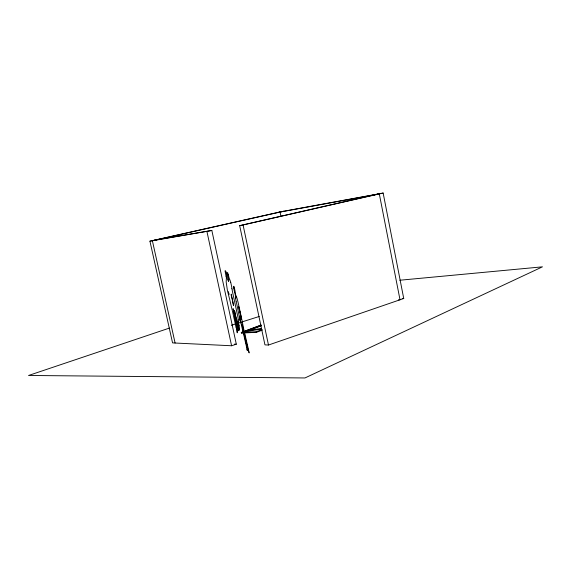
<?xml version="1.0" encoding="UTF-8"?>
<svg xmlns="http://www.w3.org/2000/svg" width="571" height="571" viewBox="0 0 571 571"><rect width="100%" height="100%" fill="white"/><g stroke="black" fill="none" stroke-linecap="round" stroke-linejoin="round"><path stroke-width="0.86" d="M236.508 329.331L237.172 332.765A9.736 1.592 79.3 0 0 237.308 332.715L237.315 329.852L236.423 325.82M228.807 277.014L228.678 276.2A3.676 0.592 78.7 0 0 228.493 275.379L228.4 275.079M232.161 289.904L232.533 291.888A18.022 2.941 78.9 0 1 232.797 293.18L232.825 293.316A12.391 1.949 78.9 0 0 233.296 295.5L237.893 316.998A2.941 0.464 79.2 0 0 237.95 317.262L238.028 317.612A5.189 0.828 79.2 0 1 238.15 318.154L238.143 319.91A6.902 1.092 79.3 0 0 238.121 320.046L238.243 321.18A14.368 2.248 79.2 0 0 238.3 321.53L238.357 321.858A11.391 1.792 79.2 0 0 238.671 323.579M238.107 320.16L238.164 319.724M225.138 270.775L225.666 271.011A8.965 1.449 78.5 0 0 225.766 271.211L225.859 271.396A6.381 1.042 78.7 0 1 225.988 271.66L226.28 272.859M236.437 325.713L234.781 317.24A8.144 1.342 79.2 0 0 234.674 316.677L233.489 310.738A11.934 1.913 79.1 0 1 233.375 310.139L233.111 308.697L234.053 312.68A2.234 0.364 79.1 0 0 234.146 313.029L234.731 315.856A14.018 2.241 79.1 0 0 234.867 316.491L235.088 317.476A18.379 3.055 79.2 0 1 235.195 317.968L235.58 319.803A17.765 2.826 79.2 0 0 235.687 320.274A12.476 1.998 79.2 0 0 235.816 320.852L236.565 324.685A7.88 1.27 79.2 0 0 236.622 324.913L237.215 327.454A8.893 1.456 79.3 0 1 237.272 327.783L237.386 328.432A3.876 0.628 79.3 0 0 237.557 329.274L237.9 329.695A3.433 0.55 79.3 0 0 237.957 329.931L237.986 330.024A2.448 0.4 79.3 0 1 238.093 330.473L238.457 330.695A5.503 0.885 79.3 0 0 238.557 330.481L238.628 329.91A2.277 0.371 79.3 0 0 238.464 329.267L237.208 324.014A6.024 0.978 79.3 0 0 237.036 323.136L235.866 317.547M239.485 329.26L239.356 329.924M239.142 329.374L238.878 330.102L238.785 329.645A11.998 1.899 79.4 0 1 238.614 328.289L238.3 325.063A3.076 0.492 79.3 0 0 238.15 324.221L237.422 321.566A18.065 2.891 79 0 1 237.151 321.337L236.694 320.145A7.694 1.228 79.2 0 1 236.601 319.703L236.537 319.403A5.631 0.914 79.2 0 0 236.465 319.046L235.53 315.506M247.628 349.916L247.35 348.553M235.587 297.498L235.58 297.512A7.701 0.749 77.2 0 0 235.509 297.834L235.552 298.276M261.147 325.035L241.297 332.436L241.426 333.05L256.408 332.351L262.189 330.159M241.297 332.436L256.272 331.73L262.06 329.538M245.544 330.944L261.026 325.177L261.147 325.777L245.68 331.558L245.544 330.944L261.375 328.432M241.426 333.05L261.275 325.634M379.401 193.719L239.684 225.681L264.951 344.87L268.477 345.027L403.733 298.505L383.148 193.041L280.961 211.741L149.93 241.169L172.563 342.9L231.583 345.762L236.315 344.185L211.841 230.47L154.505 240.141M169.494 328.061L28.55 375.482L304.957 377.959L542.45 266.835L399.8 280.233M231.276 325.299L259.255 316.47M239.684 225.681L383.148 193.041M149.93 241.169L211.841 230.47M283.758 211.234L152.386 240.755L175.097 343.021M277.292 212.562L379.308 193.926L400.014 299.782L398.487 299.825M245.68 331.558L261.504 329.046M402.205 298.547L403.733 298.505M234.538 344.106L236.315 344.185M228.307 280.661L228.507 281.053M228.179 280.582L228.065 280.404A7.744 1.249 78.7 0 1 227.993 280.261L227.808 279.897A8.622 1.406 78.8 0 0 227.708 279.747L227.529 279.476A3.119 0.507 78.7 0 1 227.429 279.298L227.165 277.991A11.313 1.82 78.7 0 1 226.887 276.285A3.526 0.578 78.7 0 0 226.773 275.265L226.359 273.309A5.153 0.835 78.7 0 1 226.309 273.009M239.249 329.995L239.163 329.51M236.458 297.141L236.522 297.32A13.24 1.313 77.4 0 0 236.587 297.448L236.744 297.734A10.642 1.049 77.2 0 1 236.815 297.862M228.793 279.811L228.621 281.317A6.781 1.092 78.7 0 1 228.55 281.16M235.852 295.493L236.123 296.32M236.894 298.005L237.151 298.811A5.824 0.578 77.3 0 0 237.222 299.04L237.457 299.889A13.668 1.335 77.2 0 1 237.764 301.117L238.036 302.252A5.068 0.507 77.2 0 0 238.114 302.551L238.143 302.673A3.869 0.385 77.2 0 1 238.221 302.987L238.4 303.851A10.442 1.049 77.2 0 0 238.564 304.586L241.283 317.019A5.26 0.521 77.1 0 0 241.362 317.397L241.547 318.29A10.142 0.992 77.1 0 1 241.711 319.039L242.539 322.793A4.582 0.45 77.1 0 1 242.611 323.129L242.689 323.671A3.769 0.371 77.1 0 0 242.718 323.885L242.775 324.299M226.066 276.478L225.102 271.097M228.735 279.697L228.75 279.726A4.147 0.664 78.7 0 1 228.436 278.862L227.258 273.259A2.698 0.435 78.7 0 1 227.422 272.545A3.112 0.5 78.7 0 1 227.722 272.902L228.15 274.18M226.13 276.592L226.252 277.071A2.505 0.414 78.7 0 1 226.387 277.827L226.18 282.024L227.515 291.153A11.07 1.827 78.7 0 0 227.586 291.253L228.614 295.157A18.693 3.019 78.9 0 0 229.663 299.347L232.925 313.243A16.059 2.684 79.2 0 1 233.096 314.043L233.475 315.82A25.267 4.018 79.1 0 0 233.61 316.427L234.067 318.425A27.758 4.704 79.3 0 1 234.31 319.51L236.001 326.897M228.364 274.994L228.236 274.565M246.636 347.339L246.972 349.488M239.128 325.663L238.935 324.792A4.611 0.742 79.3 0 0 238.842 324.371L238.778 324.057A6.003 0.949 79.2 0 1 238.707 323.736M239.156 325.727L239.385 327.397A3.519 0.557 79.3 0 0 239.57 328.482L239.52 328.96A20.906 3.383 79.1 0 1 239.485 329.26M236.38 296.913L236.351 296.834A4.282 0.421 77.3 0 1 236.194 296.385M240.548 322.151L240.569 322.23A5.681 0.55 77.1 0 1 240.634 322.408L240.691 322.601A4.946 0.478 77.1 0 0 240.812 322.972L239.456 316.298L239.984 318.896M234.096 287.027L234.031 286.856A3.647 0.357 77.3 0 0 233.803 286.257M240.512 322.065L240.305 321.237A4.547 0.435 77.1 0 0 240.205 320.831L240.134 320.552M241.148 317.712L241.383 318.682M241.347 318.561L241.569 319.596L241.454 319.075M242.618 326.955L242.853 327.932A5.21 0.507 77.1 0 1 242.968 328.432L243.01 328.632A4.604 0.45 77.1 0 0 243.103 329.024L243.26 329.66A4.054 0.393 77 0 1 243.332 329.945L243.917 332.558A4.197 0.414 77 0 0 244.024 332.993L244.074 333.186A5.16 0.5 77 0 1 244.167 333.564A9.343 0.928 77 0 0 244.545 335.084L244.752 335.855M244.709 335.698L244.873 336.29A7.423 0.721 77 0 1 245.102 337.268L245.209 337.725A9.6 0.949 77 0 0 245.287 338.061L246.001 341.008A28.814 2.727 77 0 1 246.322 342.364A5.203 0.514 77 0 0 246.386 342.643L246.429 342.814M240.17 320.695L239.891 319.41A6.288 0.607 77.1 0 0 239.834 319.132L239.749 318.718M235.83 295.471L235.559 294.322M240.619 315.47L240.769 316.034M241.033 317.169L241.133 317.626M241.012 317.076L240.855 316.405M239.442 316.22L239.413 316.113M246.986 346.954L246.979 346.918A4.589 0.45 76.9 0 1 246.872 346.447L246.8 346.133A6.409 0.621 76.9 0 0 246.751 345.883L246.215 343.521A30.391 2.855 77 0 0 245.687 341.23A7.337 0.707 77 0 0 245.559 340.687L245.259 339.424A6.574 0.642 77 0 1 245.137 338.889L245.059 338.532A8.601 0.828 77 0 0 244.966 338.082L244.367 335.405A5.118 0.5 77 0 0 244.238 334.87L244.202 334.72A5.51 0.542 77 0 1 244.074 334.185A4.404 0.428 77 0 1 243.967 333.685L243.881 333.314A5.803 0.564 77 0 0 243.803 332.943A8.108 0.785 77 0 0 243.753 332.729L243.674 332.379A5.375 0.528 77 0 1 243.503 331.608L243.46 331.38A4.561 0.443 77 0 0 243.374 330.987L242.696 327.861M247.457 349.93L247.393 350.644A10.92 1.063 77 0 1 247.107 350.18L246.979 349.523M232.768 301.609L232.818 301.809A6.931 1.128 79 0 1 233.089 303.18L233.182 303.679A6.131 0.985 79 0 0 233.254 304.036L233.503 305.564L233.361 304.621M232.747 301.517L232.547 300.482A8.023 1.306 79 0 0 232.468 299.982L232.426 299.768M248.471 349.78L249.227 352.899A19.707 1.941 77 0 1 249.056 352.799L247.614 347.91A6.295 0.614 76.9 0 0 247.493 347.396L247.379 346.89A5.403 0.528 76.9 0 0 247.264 346.404L247.107 345.769A7.473 0.735 76.9 0 1 246.958 345.127A10.621 1.056 76.9 0 1 246.772 344.313L246.586 343.485M247.336 348.503L247.086 347.425M242.611 326.919L242.254 325.534A8.301 0.807 77.1 0 0 241.861 324.028L242.689 327.825M239.213 309.361L238.728 306.77A25.374 2.434 77.2 0 1 240.213 313.179A18.565 1.877 77.1 0 0 240.441 314.214L240.869 316.113A14.389 1.399 77.2 0 1 240.991 316.641L241.041 316.862A9.243 0.906 77.1 0 1 241.355 318.368M239.235 309.461L240.22 313.807A5.068 0.5 77.2 0 0 240.577 315.32M240.32 320.288L240.862 322.644A11.991 1.178 77.1 0 0 241.019 323.314L241.226 324.178A7.766 0.749 77.1 0 1 241.419 324.978L242.775 330.98A21.677 2.156 77 0 0 243.11 332.45L243.217 332.907A7.716 0.757 77 0 0 243.353 333.407L243.696 334.692A7.737 0.742 77 0 1 243.867 335.348L243.974 335.791A11.256 1.078 77 0 1 244.252 336.997L244.938 340.016A17.937 1.699 77 0 1 245.038 340.452L245.33 341.772A16.795 1.663 77 0 0 245.623 343.043A5.981 0.585 77 0 0 245.723 343.485L245.83 343.92A7.723 0.742 77 0 1 245.901 344.213A7.038 0.685 77 0 0 245.973 344.506L246.03 344.734A4.204 0.407 76.9 0 1 246.18 345.384L246.565 347.211M230.72 282.374L230.641 282.024A2.648 0.421 78.8 0 0 230.541 281.667L230.513 281.574A4.632 0.735 78.7 0 1 230.427 281.26L228.764 277.092M230.734 282.452L230.812 282.788A7.83 1.235 78.8 0 0 230.941 283.337A13.982 2.27 78.8 0 1 231.54 286.142L231.726 287.127A2.284 0.364 78.8 0 1 231.84 287.998L231.847 288.276M231.433 296.256L231.555 296.799A4.154 0.671 78.9 0 0 231.833 297.976L231.912 298.198A3.026 0.492 79 0 1 232.033 298.633A5.339 0.871 79 0 1 232.34 299.961L233.375 304.857M234.431 291.717L234.331 291.274A3.983 0.393 77.3 0 1 234.26 290.953L233.789 288.355M240.213 320.024L240.105 319.524M245.045 334.734L245.145 335.191A10.856 1.085 77 0 0 245.245 335.62A6.709 0.664 77 0 0 245.437 336.433L245.573 337.011A8.551 0.835 77 0 1 245.687 337.49L246.087 339.245A18.472 1.863 77 0 0 246.315 340.237L247.222 344.092A41.262 3.861 77 0 1 247.75 346.404A8.615 0.842 76.9 0 1 247.871 346.932L247.935 347.247A7.295 0.721 76.9 0 0 248.121 348.067L248.335 349.238A5.31 0.521 76.9 0 1 248.456 349.723M239.727 318.625L239.549 317.733M206.952 231.583L231.583 345.762M245.801 331.052L245.937 331.658M256.272 331.73L256.408 332.351M243.053 326.034L242.803 324.642M243.103 225.102L268.477 345.027M280.083 212.062L280.982 216.395M243.089 326.198L244.588 332.822A6.424 0.628 77 0 1 244.688 333.2L244.902 334.078A5.703 0.557 77 0 1 244.98 334.42M235.83 317.355L234.531 310.603L235.459 315.542M241.39 318.547L241.447 319.003M235.48 293.844L235.545 294.201M232.304 299.133L232.097 298.091A4.09 0.664 79 0 0 231.905 297.213L231.862 297.041A2.641 0.428 78.9 0 1 231.69 296.228L231.555 295.45M234.11 287.077A3.854 0.378 77.3 0 1 234.224 287.399L234.281 287.598A4.125 0.407 77.3 0 1 234.66 289.133L234.809 289.854A9.229 0.899 77.3 0 1 235.202 291.967L235.509 294.001M239.527 317.647L238.321 311.752A20.142 1.998 77.1 0 1 238.086 310.588L237.786 309.032A17.294 1.649 77.2 0 0 237.657 308.347L237.493 307.526A27.158 2.555 77.3 0 0 236.494 302.916L236.194 301.738M236.166 301.559L235.58 298.483M231.533 295.35L231.298 294.136A4.261 0.685 79 0 0 231.219 294.329L231.112 294.843A3.305 0.535 78.9 0 0 231.176 295.207L231.276 295.6A5.567 0.906 78.9 0 1 231.433 296.249M233.767 288.198L233.739 288.02A4.368 0.428 77.4 0 0 233.703 287.77L233.568 287.113A4.004 0.393 77.3 0 1 233.525 286.863L233.503 286.742M236.58 329.424L236.43 328.432A3.761 0.614 79.3 0 0 236.101 327.647L236.023 327.104M235.609 296.77L235.466 295.799A9.172 0.885 77.3 0 0 235.388 295.435L235.281 294.936A7.958 0.785 77.3 0 1 235.173 294.429L234.688 292.809A4.076 0.4 77.3 0 1 234.474 291.924M232.119 289.561L231.847 288.376M235.637 296.863A4.482 0.435 77.3 0 1 235.58 297.427M237.95 321.373A5.403 0.871 79.2 0 1 238.4 323.836L238.171 322.936A13.369 2.106 79.2 0 1 237.857 321.509M228.921 294.379L228.614 293.037A3.405 0.557 78.9 0 1 228.429 291.802L228.921 294.379"/></g></svg>
